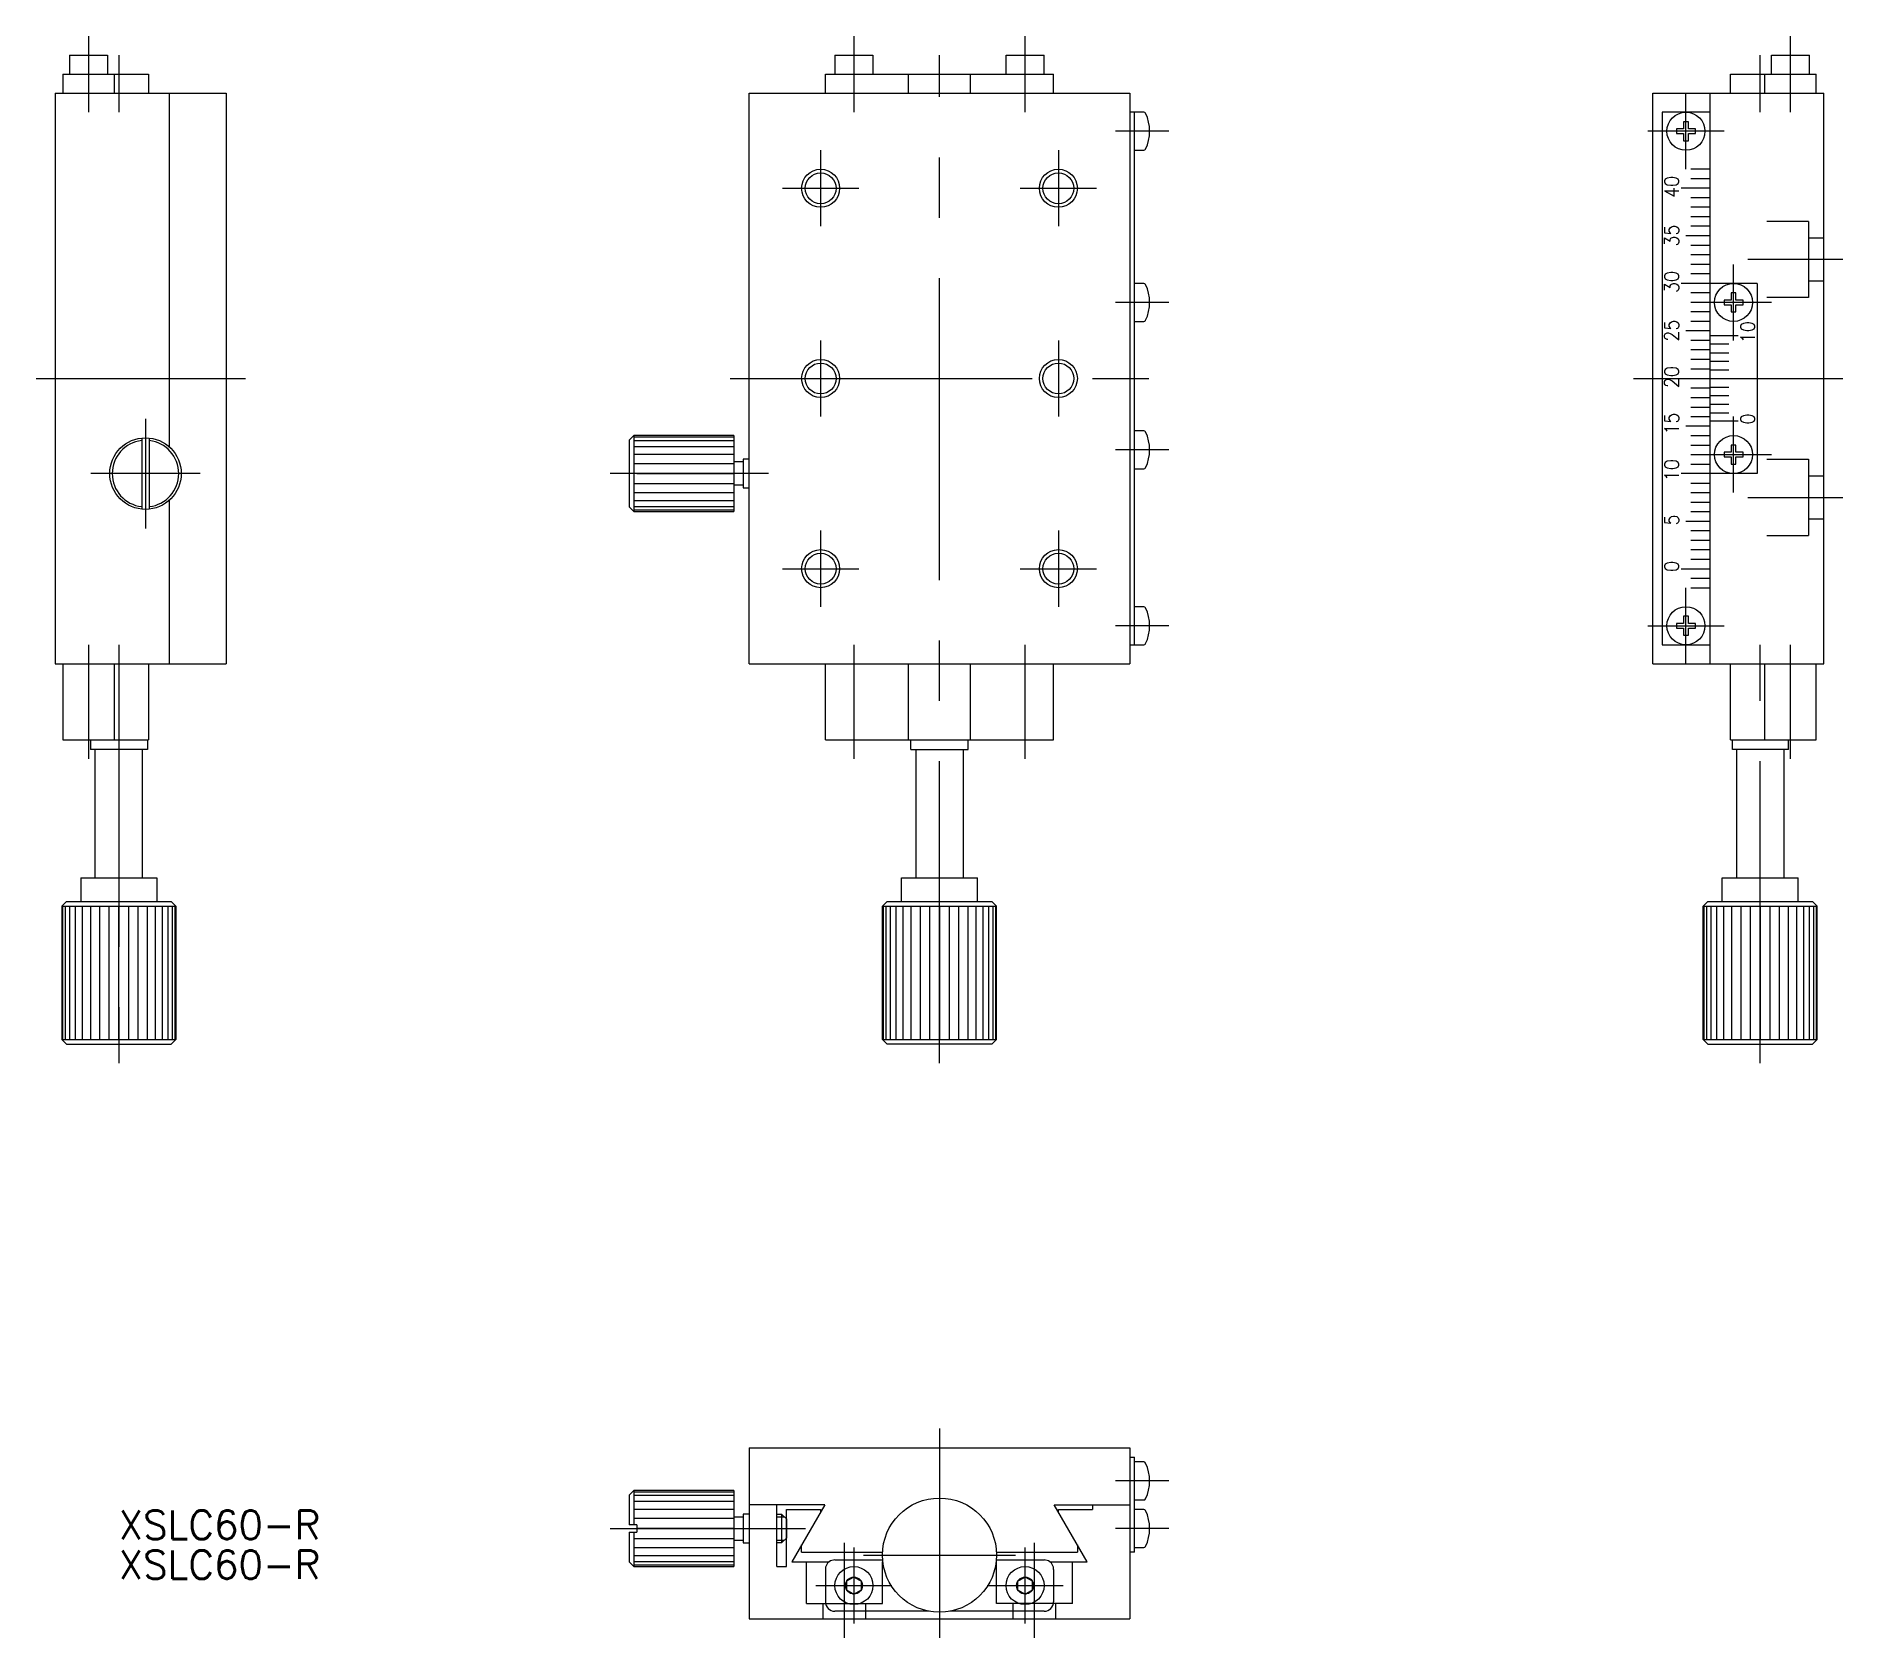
# Model space of a CAD drawing. Extents: x -95 to 95, y -132 to 36.
import ezdxf

# ---------------------------------------------------------------- set-up
doc = ezdxf.new("R2010")
doc.units = 0
doc.linetypes.add('CENTER', pattern=[50.8, 31.75, -6.35, 6.35, -6.35])
doc.linetypes.add('DASHED', pattern=[19.05, 12.7, -6.35])
doc.layers.get('0').update_dxf_attribs({"linetype": 'CONTINUOUS'})
doc.layers.add('CENTER', color=1, linetype='CENTER')
doc.styles.add('CONVERTER_1', font='txt.shx', dxfattribs={"width": 0.9})
doc.styles.get("Standard").update_dxf_attribs({"font": 'txt.shx', "height": 3, "bigfont": 'bigfont.shx'})

# ---------------------------------------------------------------- blocks, each defined once
blk = doc.blocks.new('*U2')
at = {"color": 7, "linetype": 'CONTINUOUS', "style": 'CONVERTER_1', "width": 0.9}
blk.add_text('30', height=1.5, rotation=90, dxfattribs=at).set_placement((77.75, 8.9875))
blk = doc.blocks.new('*U3')
at = {"color": 7, "linetype": 'CONTINUOUS', "style": 'CONVERTER_1', "width": 0.9}
blk.add_text('10', height=1.5, rotation=90, dxfattribs=at).set_placement((77.75, -10.7875))
blk = doc.blocks.new('*U4')
at = {"color": 7, "linetype": 'CONTINUOUS', "style": 'CONVERTER_1', "width": 0.9}
blk.add_text('25', height=1.5, rotation=90, dxfattribs=at).set_placement((77.75, 3.875))
blk = doc.blocks.new('*U5')
at = {"color": 7, "linetype": 'CONTINUOUS', "style": 'CONVERTER_1', "width": 0.9}
blk.add_text('20', height=1.5, rotation=90, dxfattribs=at).set_placement((77.75, -1.0125))
blk = doc.blocks.new('*U6')
at = {"color": 7, "linetype": 'CONTINUOUS', "style": 'CONVERTER_1', "width": 0.9}
blk.add_text('5', height=1.5, rotation=90, dxfattribs=at).set_placement((77.75, -15.45))
blk = doc.blocks.new('*U7')
at = {"color": 7, "linetype": 'CONTINUOUS', "style": 'CONVERTER_1', "width": 0.9}
blk.add_text('35', height=1.5, rotation=90, dxfattribs=at).set_placement((77.75, 13.875))
blk = doc.blocks.new('*U8')
at = {"color": 7, "linetype": 'CONTINUOUS', "style": 'CONVERTER_1', "width": 0.9}
blk.add_text('40', height=1.5, rotation=90, dxfattribs=at).set_placement((77.75, 18.9875))
blk = doc.blocks.new('*U9')
at = {"color": 7, "linetype": 'CONTINUOUS', "style": 'CONVERTER_1', "width": 0.9}
blk.add_text('15', height=1.5, rotation=90, dxfattribs=at).set_placement((77.75, -5.9))
blk = doc.blocks.new('*U10')
at = {"color": 7, "linetype": 'CONTINUOUS', "style": 'CONVERTER_1', "width": 0.9}
blk.add_text('0', height=1.5, rotation=90, dxfattribs=at).set_placement((77.75, -20.3375))
blk = doc.blocks.new('*U11')
at = {"color": 7, "linetype": 'CONTINUOUS', "style": 'CONVERTER_1', "width": 0.9}
blk.add_text('10', height=1.5, rotation=90, dxfattribs=at).set_placement((85.75, 3.7125))
blk = doc.blocks.new('*U12')
at = {"color": 7, "linetype": 'CONTINUOUS', "style": 'CONVERTER_1', "width": 0.9}
blk.add_text('0', height=1.5, rotation=90, dxfattribs=at).set_placement((85.75, -4.8375))
blk = doc.blocks.new('*U13')
at = {"color": 7, "linetype": 'CONTINUOUS'}
blk.add_text('XSLC60-R', height=3, dxfattribs=at).set_placement((-86.32, -122.05))
blk = doc.blocks.new('*U14')
at = {"color": 7, "linetype": 'CONTINUOUS'}
blk.add_text('XSLC60-R', height=3, dxfattribs=at).set_placement((-86.32, -126.23))

msp = doc.modelspace()

# ---------------------------------------------------------------- linework, layer by layer
at = {"color": 7, "linetype": 'CONTINUOUS'}
for p, q in [((-91.5, 34), (-91.5, 32)), ((-91.5, 34), (-87.5, 34)), ((-87.5, 34), (-87.5, 32)), ((-11, 34), (-11, 32)), ((-11, 34), (-7, 34)), ((-7, 34), (-7, 32)), ((7, 32), (7, 34)), ((7, 34), (11, 34)), ((11, 32), (11, 34)), ((87.5, 32), (87.5, 34)), ((87.5, 34), (91.5, 34)), ((91.5, 32), (91.5, 34)), ((-92.2, 32), (-92.2, 30)), ((-92.2, 32), (-83.2, 32)), ((-86.8, 32), (-86.8, 30)), ((-83.2, 32), (-83.2, 30)), ((-83.2, 32), (-83.2, 30)), ((-12, 30), (-12, 32)), ((-12, 32), (12, 32)), ((-3.25, 30), (-3.25, 32)), ((3.25, 30), (3.25, 32)), ((12, 30), (12, 32)), ((83.2, 30), (83.2, 32)), ((83.2, 30), (83.2, 32)), ((83.2, 32), (92.2, 32)), ((86.8, 30), (86.8, 32)), ((92.2, 30), (92.2, 32)), ((-93, 30), (-93, -30)), ((-93, 30), (-75, 30)), ((-81, 30), (-81, -7.19)), ((-75, 30), (-75, -30)), ((-20, -30), (-20, 30)), ((-20, 30), (20, 30)), ((20, 30), (20, 28)), ((75, -30), (75, 30)), ((75, 30), (93, 30)), ((81, 30), (81, -30)), ((93, -30), (93, 30)), ((20, 28), (20, -30)), ((21.49, 28), (20, 28)), ((20.5, -28), (20.5, 28)), ((76, 28), (76, -28)), ((81, 28), (76, 28)), ((78.75, 27), (78.25, 27)), ((78.25, 27), (78.25, 26.25)), ((78.75, 26.25), (78.75, 27)), ((78.25, 26.25), (77.5, 26.25)), ((77.5, 26.25), (77.5, 25.75)), ((77.5, 25.75), (78.25, 25.75)), ((78.25, 25.75), (78.25, 25)), ((78.25, 25), (78.75, 25)), ((79.5, 26.25), (78.75, 26.25)), ((78.75, 25), (78.75, 25.75)), ((78.75, 25.75), (79.5, 25.75)), ((79.5, 25.75), (79.5, 26.25)), ((20.5, 24), (21.49, 24)), ((81, 22), (79, 22)), ((81, 21), (79, 21)), ((81, 20), (78, 20)), ((81, 19), (79, 19)), ((81, 18), (79, 18)), ((81, 17), (79, 17)), ((81, 16), (79, 16)), ((81, 15), (78.5, 15)), ((81, 14), (79, 14)), ((81, 13), (79, 13)), ((81, 12), (79, 12)), ((21.49, 10), (20.5, 10)), ((86, 10), (78, 10)), ((81, 11), (79, 11)), ((86, 10), (86, -10)), ((81, 9), (79, 9)), ((81, 8), (79, 8)), ((82.5, 8.25), (82.5, 7.75)), ((83.25, 8.25), (82.5, 8.25)), ((82.5, 7.75), (83.25, 7.75)), ((83.25, 9), (83.25, 8.25)), ((83.75, 9), (83.25, 9)), ((83.25, 7.75), (83.25, 7)), ((83.75, 8.25), (83.75, 9)), ((84.5, 8.25), (83.75, 8.25)), ((83.75, 7.75), (84.5, 7.75)), ((83.75, 7), (83.75, 7.75)), ((84.5, 7.75), (84.5, 8.25)), ((20.5, 6), (21.49, 6)), ((81, 7), (79, 7)), ((81, 6), (79, 6)), ((83.25, 7), (83.75, 7)), ((81, 5), (78.5, 5)), ((81, 4), (79, 4)), ((84, 4.5), (81, 4.5)), ((81, 3), (79, 3)), ((81, 2), (79, 2)), ((83, 3.6), (81, 3.6)), ((81, 2.7), (83, 2.7)), ((78, 0), (81, 0)), ((79, 1), (81, 1)), ((83, 1.8), (81, 1.8)), ((81, 0.9), (83, 0.9)), ((81, 0), (83.5, 0)), ((79, -1), (81, -1)), ((81, -0.9), (83, -0.9)), ((81, -1.8), (83, -1.8)), ((79, -2), (81, -2)), ((79, -3), (81, -3)), ((81, -2.7), (83, -2.7)), ((81, -3.6), (83, -3.6)), ((21.49, -5.5), (20.5, -5.5)), ((81, -5), (78.5, -5)), ((79, -4), (81, -4)), ((84, -4.5), (81, -4.5)), ((-83.9, -6.26), (-83.9, -13.74)), ((-83.1, -6.26), (-83.1, -13.74)), ((-32.64, -6.5), (-32.14, -6)), ((-32.64, -6.5), (-32.64, -13.5)), ((-21.64, -6), (-32.14, -6)), ((-32.14, -6), (-32.14, -14)), ((-32.14, -6.14), (-21.64, -6.14)), ((-21.64, -6.54), (-32.14, -6.54)), ((-21.64, -7.17), (-32.14, -7.17)), ((-21.64, -6), (-21.64, -14)), ((79, -6), (81, -6)), ((79, -7), (81, -7)), ((83.25, -7), (83.25, -7.75)), ((83.75, -7), (83.25, -7)), ((83.75, -7.75), (83.75, -7)), ((-21.64, -8), (-32.14, -8)), ((-21.64, -8.96), (-32.14, -8.96)), ((-20.64, -8.77), (-21.64, -8.77)), ((-20.64, -8.5), (-20.64, -11.5)), ((-20, -8.5), (-20.64, -8.5)), ((20.5, -9.5), (21.49, -9.5)), ((79, -8), (81, -8)), ((79, -9), (81, -9)), ((82.5, -7.75), (82.5, -8.25)), ((83.25, -7.75), (82.5, -7.75)), ((82.5, -8.25), (83.25, -8.25)), ((83.25, -8.25), (83.25, -9)), ((83.25, -9), (83.75, -9)), ((84.5, -7.75), (83.75, -7.75)), ((83.75, -8.25), (84.5, -8.25)), ((83.75, -9), (83.75, -8.25)), ((84.5, -8.25), (84.5, -7.75)), ((-32.14, -11.04), (-21.64, -11.04)), ((-31.84, -10), (-21.64, -10)), ((-20.64, -11.22), (-21.64, -11.22)), ((86, -10), (78, -10)), ((79, -11), (81, -11)), ((-81, -12.81), (-81, -30)), ((-32.14, -12), (-21.64, -12)), ((-32.14, -12.83), (-21.64, -12.83)), ((-20.64, -11.5), (-20, -11.5)), ((79, -12), (81, -12)), ((79, -13), (81, -13)), ((-32.14, -14), (-32.64, -13.5)), ((-32.14, -13.46), (-21.64, -13.46)), ((-21.64, -13.86), (-32.14, -13.86)), ((-32.14, -14), (-21.64, -14)), ((78.5, -15), (81, -15)), ((79, -14), (81, -14)), ((79, -16), (81, -16)), ((79, -17), (81, -17)), ((79, -18), (81, -18)), ((79, -19), (81, -19)), ((78, -20), (81, -20)), ((79, -21), (81, -21)), ((79, -22), (81, -22)), ((21.49, -24), (20.5, -24)), ((77.5, -25.75), (77.5, -26.25)), ((78.25, -25.75), (77.5, -25.75)), ((77.5, -26.25), (78.25, -26.25)), ((78.25, -25), (78.25, -25.75)), ((78.75, -25), (78.25, -25)), ((78.25, -26.25), (78.25, -27)), ((78.75, -25.75), (78.75, -25)), ((79.5, -25.75), (78.75, -25.75)), ((78.75, -26.25), (79.5, -26.25)), ((78.75, -27), (78.75, -26.25)), ((79.5, -26.25), (79.5, -25.75)), ((20, -28), (21.49, -28)), ((76, -28), (81, -28)), ((78.25, -27), (78.75, -27)), ((-93, -30), (-75, -30)), ((-92.2, -30), (-92.2, -38)), ((-86.8, -30), (-86.8, -38)), ((-83.2, -30), (-83.2, -38)), ((-20, -30), (20, -30)), ((-12, -38), (-12, -30)), ((-3.25, -38), (-3.25, -30)), ((3.25, -38), (3.25, -30)), ((12, -38), (12, -30)), ((75, -30), (93, -30)), ((83.2, -38), (83.2, -30)), ((83.2, -32), (83.2, -30)), ((86.8, -38), (86.8, -30)), ((92.2, -38), (92.2, -30)), ((-92.2, -38), (-83.2, -38)), ((-89.3, -38), (-89.3, -39)), ((-83.3, -38), (-83.3, -39)), ((-12, -38), (12, -38)), ((-3, -39), (-3, -38)), ((3, -39), (3, -38)), ((83.2, -38), (92.2, -38)), ((83.4, -39), (83.4, -38)), ((89.3, -39), (89.3, -38)), ((-83.3, -39), (-89.3, -39)), ((-88.8, -52.5), (-88.8, -39)), ((-83.8, -52.5), (-83.8, -39)), ((-3, -39), (3, -39)), ((-2.5, -39), (-2.5, -52.5)), ((2.5, -39), (2.5, -52.5)), ((89.3, -39), (83.4, -39)), ((83.8, -39), (83.8, -52.5)), ((88.8, -39), (88.8, -52.5)), ((-90.3, -52.5), (-90.3, -55)), ((-90.3, -52.5), (-82.3, -52.5)), ((-82.3, -52.5), (-82.3, -55)), ((-82.3, -52.5), (-82.3, -55)), ((-4, -55), (-4, -52.5)), ((-4, -55), (-4, -52.5)), ((-4, -52.5), (4, -52.5)), ((4, -55), (4, -52.5)), ((82.3, -55), (82.3, -52.5)), ((82.3, -55), (82.3, -52.5)), ((82.3, -52.5), (90.3, -52.5)), ((90.3, -55), (90.3, -52.5)), ((-92.3, -55.5), (-91.8, -55)), ((-91.8, -55), (-80.8, -55)), ((-80.8, -55), (-80.3, -55.5)), ((-6, -55.5), (-5.5, -55)), ((-5.5, -55), (5.5, -55)), ((5.5, -55), (6, -55.5)), ((80.3, -55.5), (80.8, -55)), ((80.8, -55), (91.8, -55)), ((91.8, -55), (92.3, -55.5)), ((-92.3, -55.5), (-92.3, -69.5)), ((-92.3, -55.5), (-80.3, -55.5)), ((-92.21, -55.5), (-92.21, -69.5)), ((-91.94, -55.5), (-91.94, -69.5)), ((-91.5, -55.5), (-91.5, -69.5)), ((-90.9, -55.5), (-90.9, -69.5)), ((-90.16, -55.5), (-90.16, -69.5)), ((-89.3, -55.5), (-89.3, -69.5)), ((-88.32, -55.5), (-88.32, -69.5)), ((-87.34, -55.5), (-87.34, -69.5)), ((-86.3, -69.5), (-86.3, -55.5)), ((-85.26, -69.5), (-85.26, -55.5)), ((-84.28, -69.5), (-84.28, -55.5)), ((-83.3, -69.5), (-83.3, -55.5)), ((-82.44, -69.5), (-82.44, -55.5)), ((-81.7, -69.5), (-81.7, -55.5)), ((-81.1, -69.5), (-81.1, -55.5)), ((-80.66, -69.5), (-80.66, -55.5)), ((-80.39, -69.5), (-80.39, -55.5)), ((-80.3, -55.5), (-80.3, -69.5)), ((-80.3, -69.5), (-80.3, -55.5)), ((-6, -55.5), (-6, -69.5)), ((-6, -69.5), (-6, -55.5)), ((-6, -55.5), (6, -55.5)), ((-5.91, -55.5), (-5.91, -69.5)), ((-5.64, -55.5), (-5.64, -69.5)), ((-5.2, -55.5), (-5.2, -69.5)), ((-4.6, -55.5), (-4.6, -69.5)), ((-3.86, -55.5), (-3.86, -69.5)), ((-3, -55.5), (-3, -69.5)), ((-2.02, -55.5), (-2.02, -69.5)), ((-1.04, -55.5), (-1.04, -69.5)), ((0, -55.5), (0, -69.5)), ((1.04, -69.5), (1.04, -55.5)), ((2.02, -69.5), (2.02, -55.5)), ((3, -69.5), (3, -55.5)), ((3.86, -69.5), (3.86, -55.5)), ((4.6, -69.5), (4.6, -55.5)), ((5.2, -69.5), (5.2, -55.5)), ((5.64, -69.5), (5.64, -55.5)), ((5.91, -69.5), (5.91, -55.5)), ((6, -69.5), (6, -55.5)), ((80.3, -55.5), (80.3, -69.5)), ((80.3, -69.5), (80.3, -55.5)), ((80.3, -55.5), (92.3, -55.5)), ((80.39, -55.5), (80.39, -69.5)), ((80.66, -55.5), (80.66, -69.5)), ((81.1, -55.5), (81.1, -69.5)), ((81.7, -55.5), (81.7, -69.5)), ((82.44, -55.5), (82.44, -69.5)), ((83.3, -55.5), (83.3, -69.5)), ((84.28, -55.5), (84.28, -69.5)), ((85.26, -55.5), (85.26, -69.5)), ((86.3, -55.5), (86.3, -69.5)), ((87.34, -69.5), (87.34, -55.5)), ((88.32, -69.5), (88.32, -55.5)), ((89.3, -69.5), (89.3, -55.5)), ((90.16, -69.5), (90.16, -55.5)), ((90.9, -69.5), (90.9, -55.5)), ((91.5, -69.5), (91.5, -55.5)), ((91.94, -69.5), (91.94, -55.5)), ((92.21, -69.5), (92.21, -55.5)), ((92.3, -69.5), (92.3, -55.5)), ((-91.8, -70), (-92.3, -69.5)), ((-92.3, -69.5), (-80.3, -69.5)), ((-91.8, -70), (-80.8, -70)), ((-80.8, -70), (-80.3, -69.5)), ((-6, -69.5), (-5.5, -70)), ((-6, -69.5), (6, -69.5)), ((5.5, -70), (-5.5, -70)), ((6, -69.5), (5.5, -70)), ((80.3, -69.5), (80.8, -70)), ((80.3, -69.5), (92.3, -69.5)), ((80.8, -70), (91.8, -70)), ((92.3, -69.5), (91.8, -70)), ((-20, -112.43), (20, -112.43)), ((-20, -112.43), (-20, -130.43)), ((20, -112.43), (20, -130.43)), ((20, -113.43), (20.5, -113.43)), ((20.5, -123.43), (20.5, -113.43)), ((21.49, -113.93), (20.5, -113.93)), ((-32.64, -117.43), (-32.14, -116.93)), ((-32.64, -117.43), (-32.64, -120.53)), ((-21.64, -116.93), (-32.14, -116.93)), ((-32.14, -116.93), (-32.14, -120.53)), ((-32.14, -117.07), (-21.64, -117.07)), ((-21.64, -117.47), (-32.14, -117.47)), ((-21.64, -116.93), (-21.64, -124.93)), ((-21.64, -118.1), (-32.14, -118.1)), ((-21.64, -118.93), (-32.14, -118.93)), ((-20.64, -119.43), (-20.64, -122.43)), ((-20, -119.43), (-20.64, -119.43)), ((-12.07, -118.43), (-20, -118.43)), ((-17.1, -124.93), (-17.1, -118.43)), ((-17.1, -119.43), (-17.1, -118.93)), ((-17.1, -119.7), (-17.1, -119.43)), ((-17.1, -119.43), (-16.6, -119.43)), ((-16.6, -119.43), (-16.6, -122.43)), ((-16.6, -119.43), (-16.1, -119.93)), ((-16.1, -124.93), (-16.1, -118.93)), ((-16.1, -118.93), (-12.5, -118.93)), ((-12.07, -118.43), (-15.54, -124.43)), ((-12.5, -118.93), (-12.5, -119.17)), ((12.07, -118.43), (20, -118.43)), ((15.54, -124.43), (12.07, -118.43)), ((12.5, -118.93), (16.1, -118.93)), ((12.5, -119.17), (12.5, -118.93)), ((16.1, -118.43), (16.1, -118.93)), ((20.5, -117.93), (21.49, -117.93)), ((21.49, -118.93), (20.5, -118.93)), ((-31.84, -120.53), (-32.64, -120.53)), ((-32.64, -121.33), (-32.64, -124.43)), ((-32.64, -121.33), (-31.84, -121.33)), ((-21.64, -119.89), (-32.14, -119.89)), ((-32.14, -121.33), (-32.14, -124.93)), ((-31.84, -120.53), (-31.84, -121.33)), ((-21.64, -120.93), (-31.84, -120.93)), ((-21.64, -119.7), (-20.64, -119.7)), ((-17.1, -120.93), (-17.1, -119.7)), ((-17.1, -123.43), (-17.1, -120.43)), ((-16.1, -119.93), (-16.1, -121.93)), ((-16.1, -122.93), (-16.1, -120.93)), ((-32.14, -121.97), (-21.64, -121.97)), ((-32.14, -122.93), (-21.64, -122.93)), ((-21.64, -122.15), (-20.64, -122.15)), ((-20.64, -122.43), (-20, -122.43)), ((-17.1, -122.43), (-17.1, -122.15)), ((-16.6, -122.43), (-17.1, -122.43)), ((-16.1, -121.93), (-16.6, -122.43)), ((-14.5, -123.43), (-14.5, -122.63)), ((-14.5, -123.43), (-6, -123.43)), ((6, -123.43), (14.5, -123.43)), ((14.5, -122.63), (14.5, -123.43)), ((20.5, -123.43), (20, -123.43)), ((20.5, -122.93), (21.49, -122.93)), ((-32.14, -124.93), (-32.64, -124.43)), ((-32.14, -123.76), (-21.64, -123.76)), ((-32.14, -124.39), (-21.64, -124.39)), ((-21.64, -124.79), (-32.14, -124.79)), ((-32.14, -124.93), (-21.64, -124.93)), ((-17.1, -124.93), (-16.1, -124.93)), ((-15.54, -124.43), (-11.6, -124.43)), ((-12, -125.23), (-12, -128.63)), ((-11, -124.23), (-5.98, -124.23)), ((5.98, -124.23), (11.04, -124.23)), ((11.6, -124.43), (15.54, -124.43)), ((12, -125.23), (12, -128.63)), ((-9, -126.03), (-9.78, -126.48)), ((-9.78, -126.48), (-9.78, -127.38)), ((-9, -126.03), (-8.22, -126.48)), ((-8.22, -127.38), (-8.22, -126.48)), ((8.22, -126.48), (9, -126.03)), ((8.22, -126.48), (8.22, -127.38)), ((9.78, -126.48), (9, -126.03)), ((9.78, -127.38), (9.78, -126.48)), ((-9.78, -127.38), (-9, -127.83)), ((-9, -127.83), (-8.22, -127.38)), ((8.22, -127.38), (9, -127.83)), ((9, -127.83), (9.78, -127.38)), ((-20, -130.43), (20, -130.43)), ((-1.09, -129.63), (-11, -129.63)), ((11, -129.63), (1.09, -129.63))]:
    msp.add_line(p, q, dxfattribs=at)
at = {"color": 3, "linetype": 'DASHED'}
for p, q in [((91.4, 16.5), (87, 16.5)), ((91.4, 16.5), (91.4, 8.5)), ((93, 14.75), (91.4, 14.75)), ((93, 10.25), (91.4, 10.25)), ((91.4, 8.5), (87, 8.5)), ((87, -8.5), (91.4, -8.5)), ((91.4, -8.5), (91.4, -16.5)), ((91.4, -10.25), (93, -10.25)), ((91.4, -14.75), (93, -14.75)), ((87, -16.5), (91.4, -16.5)), ((-14, -128.83), (-14, -124.43)), ((-6, -128.83), (-6, -124.43)), ((6, -128.83), (6, -124.43)), ((14, -128.83), (14, -124.43)), ((-14, -128.83), (-6, -128.83)), ((-12.25, -130.43), (-12.25, -128.83)), ((-7.75, -130.43), (-7.75, -128.83)), ((14, -128.83), (6, -128.83)), ((7.75, -130.43), (7.75, -128.83)), ((12.25, -130.43), (12.25, -128.83))]:
    msp.add_line(p, q, dxfattribs=at)
at = {"color": 3, "linetype": 'CONTINUOUS'}
for p, q in [((-17.1, -119.7), (-16.33, -119.7)), ((-17.1, -122.16), (-16.33, -122.16))]:
    msp.add_line(p, q, dxfattribs=at)
at = {"color": 7, "linetype": 'CONTINUOUS'}
for centre, radius in [((78.5, 26), 2), ((-12.5, 20), 1.62), ((12.5, 20), 1.62), ((83.5, 8), 2), ((-12.5, 0), 1.62), ((12.5, 0), 1.62), ((-83.5, -10), 3.76), ((83.5, -8), 2), ((-12.5, -20), 1.62), ((12.5, -20), 1.62), ((78.5, -26), 2), ((0, -123.73), 6), ((-9, -126.93), 2), ((9, -126.93), 2), ((-9, -126.93), 0.9), ((9, -126.93), 0.9)]:
    msp.add_circle(centre, radius, dxfattribs=at)
at = {"color": 3, "linetype": 'CONTINUOUS'}
for centre in [(-12.5, 20), (12.5, 20), (-12.5, 0), (12.5, 0), (-12.5, -20), (12.5, -20)]:
    msp.add_circle(centre, 2, dxfattribs=at)
at = {"color": 7, "linetype": 'CONTINUOUS'}
for centre, radius, start, end in [((21.49, 27.8), 0.2, 25.6716, 90), ((17.75, 26), 4.35, 334.3284, 25.6716), ((21.49, 24.2), 0.2, 270, 334.3284), ((21.49, 9.8), 0.2, 25.6716, 90), ((17.75, 8), 4.35, 334.3284, 25.6716), ((21.49, 6.2), 0.2, 270, 334.3284), ((21.49, -5.7), 0.2, 25.6716, 90), ((17.75, -7.5), 4.35, 334.3284, 25.6716), ((-83.5, -10), 3.5, 96.5624, 263.4376), ((-83.5, -10), 3.5, 276.5624, 83.4376), ((21.49, -9.3), 0.2, 270, 334.3284), ((21.49, -24.2), 0.2, 25.6716, 90), ((17.75, -26), 4.35, 334.3284, 25.6716), ((21.49, -27.8), 0.2, 270, 334.3284), ((21.49, -114.13), 0.2, 25.6716, 90), ((17.75, -115.93), 4.35, 334.3284, 25.6716), ((21.49, -117.73), 0.2, 270, 334.3284), ((21.49, -119.13), 0.2, 25.6716, 90), ((17.75, -120.93), 4.35, 334.3284, 25.6716), ((21.49, -122.73), 0.2, 270, 334.3284), ((-11, -125.23), 1, 126.8699, 180), ((-11, -125.23), 1, 90, 126.8699), ((11, -125.23), 1, 53.1301, 90), ((11, -125.23), 1, 0, 53.1301), ((-11, -128.63), 1, 180, 270), ((11, -128.63), 1, 270, 0)]:
    msp.add_arc(centre, radius, start, end, dxfattribs=at)
at = {"layer": 'CENTER', "color": 1, "linetype": 'CENTER'}
for p, q in [((-89.5, 36), (-89.5, 28)), ((-9, 36), (-9, 28)), ((9, 28), (9, 36)), ((89.5, 28), (89.5, 36)), ((-86.3, 34), (-86.3, 28)), ((0, -72), (0, 34)), ((86.3, 28), (86.3, 34)), ((78.5, 22), (78.5, 30)), ((24.1, 26), (18.5, 26)), ((82.5, 26), (74.5, 26)), ((-12.5, 24), (-12.5, 16)), ((12.5, 24), (12.5, 16)), ((-16.5, 20), (-8.5, 20)), ((8.5, 20), (16.5, 20)), ((83.5, 4), (83.5, 12)), ((95, 12.5), (85, 12.5)), ((83.5, 9.25), (83.5, 10)), ((24.1, 8), (18.5, 8)), ((87.5, 8), (79.5, 8)), ((85.5, 8), (81.5, 8)), ((-12.5, 4), (-12.5, -4)), ((12.5, 4), (12.5, -4)), ((-95, 0), (-73, 0)), ((-22, 0), (22, 0)), ((73, 0), (95, 0)), ((-83.5, -4.24), (-83.5, -15.76)), ((83.5, -12), (83.5, -4)), ((24.1, -7.5), (18.5, -7.5)), ((79.5, -8), (87.5, -8)), ((83.5, -10), (83.5, -9.25)), ((-77.74, -10), (-89.26, -10)), ((-18, -10), (-34.64, -10)), ((85, -12.5), (95, -12.5)), ((-12.5, -16), (-12.5, -24)), ((12.5, -16), (12.5, -24)), ((-16.5, -20), (-8.5, -20)), ((8.5, -20), (16.5, -20)), ((78.5, -30), (78.5, -22)), ((24.1, -26), (18.5, -26)), ((74.5, -26), (82.5, -26)), ((-89.5, -28), (-89.5, -40)), ((-86.3, -28), (-86.3, -72)), ((-9, -28), (-9, -40)), ((9, -40), (9, -28)), ((86.3, -72), (86.3, -28)), ((89.5, -40), (89.5, -28)), ((0, -110.43), (0, -132.43)), ((24.1, -115.93), (18.5, -115.93)), ((-34.64, -120.93), (-14.1, -120.93)), ((24.1, -120.93), (18.5, -120.93)), ((-10, -132.43), (-10, -122.43)), ((-9, -122.93), (-9, -130.93)), ((9, -130.93), (9, -122.93)), ((10, -132.43), (10, -122.43)), ((-8, -123.73), (8, -123.73)), ((-13, -126.93), (-5, -126.93)), ((5, -126.93), (13, -126.93))]:
    msp.add_line(p, q, dxfattribs=at)

# ---------------------------------------------------------------- block references
at = {"color": 7, "linetype": 'CONTINUOUS'}
for name in ['*U8', '*U7', '*U2', '*U4', '*U11', '*U5', '*U9', '*U12', '*U3', '*U6', '*U10', '*U13', '*U14']:
    msp.add_blockref(name, (0, 0), dxfattribs=at)

doc.saveas('drawing.dxf')
